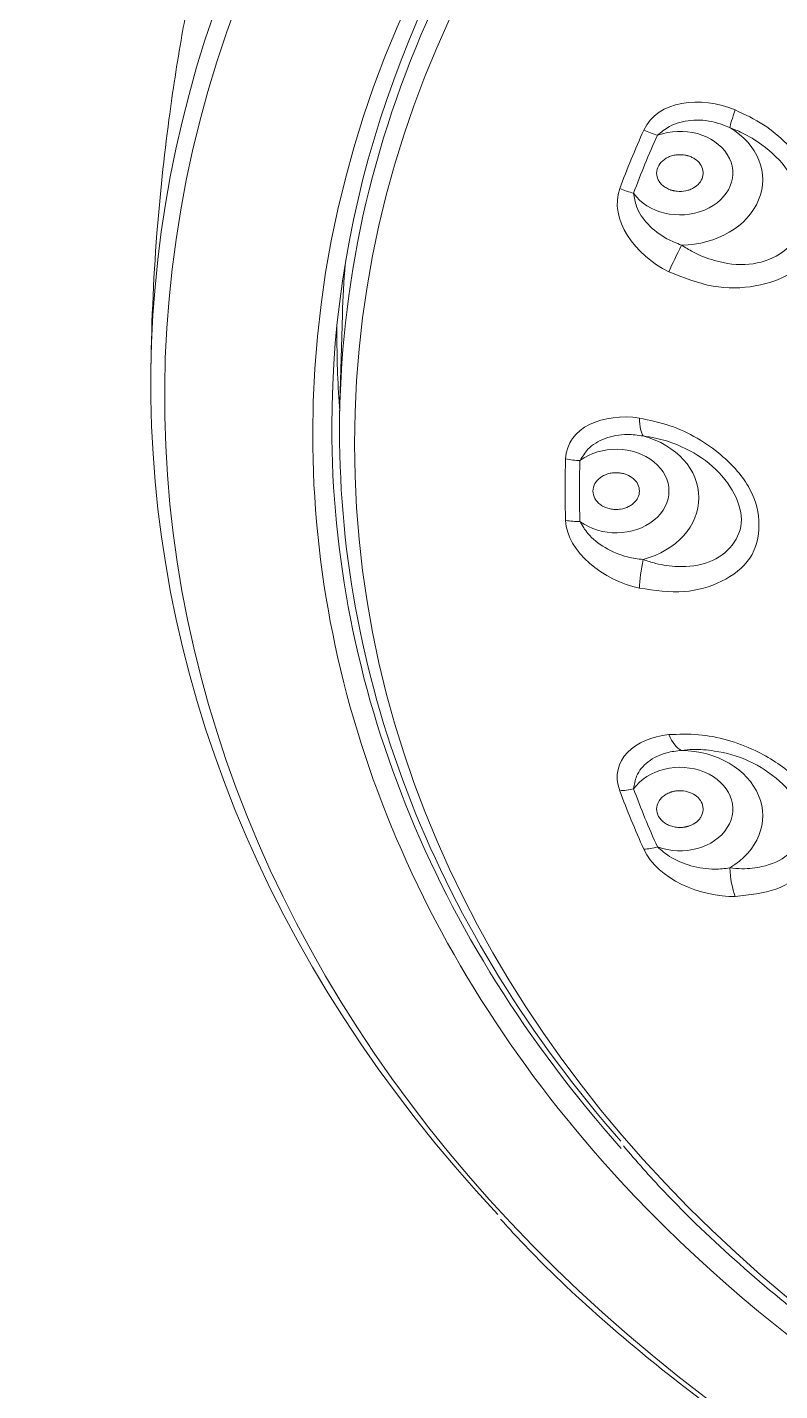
# Model space of a CAD drawing. Extents: x 900 to 2324, y -1513 to 827.
# Drawn here: x 1627.62 to 1643.79, y 518.83 to 548.14 of the extents above; entities that cross this region are included whole.
import ezdxf

# ---------------------------------------------------------------- set-up
doc = ezdxf.new("R2010")
doc.units = 0
doc.header["$LTSCALE"] = 4
doc.header["$MEASUREMENT"] = 0
doc.layers.add('1', color=7, linetype='CONTINUOUS')

msp = doc.modelspace()

# ---------------------------------------------------------------- linework, layer by layer
at = {"layer": '1', "color": 7, "linetype": 'Continuous', "lineweight": 18}
msp.add_line((1634.391, 541.964), (1634.337, 540.072), dxfattribs=at)
at = {"layer": '1', "color": 7, "linetype": 'Continuous', "lineweight": 13}
for centre, major_axis, ratio, start_param, end_param in [((1668.272, 540.198), (37.699, 0), 0.790155, 5.156583, 10.55138), ((1668.272, 539.39), (-34.52, 0), 0.790155, 3.141593, 6.283185), ((1643.102, 546.857), (-0.385, -0.923), 0.069891, 5.30923, 5.987258), ((1668.272, 538.198), (-29.098, 0), 0.790155, 5.940229, 5.997824), ((1641.643, 545.004), (1.136, 0), 0.790155, 3.645275, 8.292777), ((1668.272, 538.168), (28.789, 0), 0.790155, 2.798636, 2.856231), ((1641.643, 544.861), (-1.779, 0), 0.790155, 1.589334, 4.065533), ((1641.688, 543.417), (-0.439, -0.898), 0.027536, 4.683208, 5.361237), ((1641.063, 540.302), (-0.155, -0.988), 0.252062, 5.362069, 6.040098), ((1668.272, 539.39), (-34.52, 0), 0.790155, 0, 0.629497), ((1640.272, 538.024), (-1.779, 0), 0.790155, 1.903493, 4.379692), ((1640.272, 538.168), (1.136, 0), 0.790155, 3.959434, 8.606936), ((1668.272, 538.198), (-29.098, 0), 0.790155, 6.254388, 6.311983), ((1668.272, 538.168), (28.789, 0), 0.790155, 3.112795, 3.17039), ((1641.063, 536.685), (-0.212, -0.977), 0.207528, 4.74651, 5.424539), ((1641.688, 533.57), (0.091, -0.996), 0.432054, 5.368556, 6.046585), ((1641.643, 531.331), (1.136, 0), 0.790155, 4.273594, 8.921095), ((1641.643, 531.187), (-1.779, 0), 0.790155, 2.217652, 4.693852), ((1668.272, 538.198), (-29.098, 0), 0.790155, 0.285362, 0.342957), ((1668.272, 538.168), (28.789, 0), 0.790155, 3.426954, 3.484549), ((1643.102, 530.13), (0.03, -1), 0.3897, 4.764865, 5.442893)]:
    msp.add_ellipse(centre, major_axis=major_axis, ratio=ratio, start_param=start_param, end_param=end_param, dxfattribs=at)
at = {"layer": '1', "color": 7, "linetype": 'Continuous', "lineweight": 18}
for centre, major_axis, ratio, start_param, end_param in [((1668.272, 539.554), (34.11, 0), 0.790155, 0, 3.141593), ((1668.272, 540.481), (-37.999, 0), 0.790155, 5.627397, 6.920378), ((1668.272, 539.468), (-33.944, 0), 0.790155, 5.595275, 6.283185), ((1641.16, 546.43), (-0.911, 0.412), 0.577214, 1.512063, 1.825951), ((1640.648, 545.184), (0.937, -0.348), 0.588121, 4.613484, 4.927372), ((1668.272, 541.362), (-33.89, 0), 0.790155, 6.220452, 6.260703), ((1668.272, 541.484), (-34, 0), 0.790155, 6.274055, 6.283185), ((1668.272, 541.484), (-34, 0), 0.790155, 0, 0.059494), ((1668.272, 539.554), (34.11, 0), 0.790155, 3.141593, 3.755087), ((1668.272, 539.468), (-33.944, 0), 0.790155, 0, 0.605935), ((1639.496, 539.435), (-0.999, 0.036), 0.612653, 1.279239, 1.593127), ((1639.496, 538.126), (0.999, 0.036), 0.612653, 4.37617, 4.690058), ((1640.648, 532.377), (-0.937, -0.348), 0.588121, 1.041925, 1.355813), ((1641.16, 531.131), (0.911, 0.412), 0.577214, 4.143346, 4.457234), ((1668.272, 539.39), (-34.52, 0), 0.790155, 0.629497, 2.51406)]:
    msp.add_ellipse(centre, major_axis=major_axis, ratio=ratio, start_param=start_param, end_param=end_param, dxfattribs=at)
at = {"layer": '1', "color": 7, "linetype": 'Continuous', "lineweight": 13}
msp.add_ellipse((1668.272, 539.177), major_axis=(33.622, 0), ratio=0.790155, dxfattribs=at)
at = {"layer": '1', "color": 7, "linetype": 'Continuous', "lineweight": 18}
for points, knots in [([(1640.85, 568.894), (1640.364, 568.337), (1639.534, 567.331), (1638.51, 565.966), (1637.723, 564.838), (1637.023, 563.77), (1636.302, 562.594), (1635.492, 561.163), (1634.701, 559.622), (1633.972, 558.04), (1633.335, 556.51), (1632.727, 554.879), (1632.096, 552.944), (1631.584, 551.06), (1631.198, 549.345), (1630.906, 547.821), (1630.618, 545.951), (1630.36, 543.506), (1630.282, 541.662), (1630.274, 540.635)], [0, 0, 0, 0, 0.073159, 0.128421, 0.166706, 0.205894, 0.252033, 0.300947, 0.366045, 0.420507, 0.470557, 0.527281, 0.590481, 0.669456, 0.716247, 0.761084, 0.820335, 0.900163, 1, 1, 1, 1]), ([(1642.715, 545.983), (1642.607, 546.025), (1642.337, 546.132), (1641.877, 546.162), (1641.441, 546.05), (1641.243, 545.886), (1641.16, 545.817)], [0, 0, 0, 0, 0.200427, 0.49953, 0.790892, 1, 1, 1, 1]), ([(1641.797, 545.38), (1641.789, 545.382), (1641.772, 545.386), (1641.738, 545.393), (1641.678, 545.4), (1641.591, 545.4), (1641.489, 545.383), (1641.361, 545.339), (1641.228, 545.245), (1641.139, 545.09), (1641.139, 544.946), (1641.185, 544.839), (1641.238, 544.767), (1641.309, 544.706), (1641.379, 544.667), (1641.432, 544.646), (1641.462, 544.636), (1641.482, 544.63), (1641.497, 544.626), (1641.513, 544.623), (1641.541, 544.617), (1641.629, 544.605), (1641.741, 544.612), (1641.857, 544.645), (1641.962, 544.694), (1642.067, 544.781), (1642.141, 544.914), (1642.149, 545.061), (1642.089, 545.203), (1641.987, 545.298), (1641.887, 545.351), (1641.83, 545.371), (1641.801, 545.379), (1641.797, 545.38)], [0, 0, 0, 0, 0.007812, 0.015625, 0.03125, 0.0625, 0.09375, 0.125, 0.1875, 0.25, 0.3125, 0.34375, 0.375, 0.40625, 0.4375, 0.453125, 0.460938, 0.46875, 0.472656, 0.476562, 0.484375, 0.5, 0.5625, 0.59375, 0.625, 0.6875, 0.75, 0.8125, 0.875, 0.9375, 0.96875, 0.996094, 1, 1, 1, 1]), ([(1640.648, 544.571), (1640.662, 544.475), (1640.698, 544.243), (1640.942, 543.886), (1641.299, 543.604), (1641.569, 543.498), (1641.676, 543.456)], [0, 0, 0, 0, 0.208279, 0.500324, 0.801781, 1, 1, 1, 1]), ([(1640.853, 539.353), (1640.74, 539.368), (1640.456, 539.405), (1640.027, 539.323), (1639.67, 539.112), (1639.547, 538.908), (1639.496, 538.823)], [0, 0, 0, 0, 0.200427, 0.49953, 0.790892, 1, 1, 1, 1]), ([(1640.272, 538.563), (1640.264, 538.563), (1640.246, 538.562), (1640.212, 538.56), (1640.151, 538.553), (1640.068, 538.531), (1639.978, 538.49), (1639.874, 538.417), (1639.784, 538.296), (1639.76, 538.126), (1639.816, 537.989), (1639.901, 537.899), (1639.98, 537.843), (1640.072, 537.803), (1640.154, 537.782), (1640.212, 537.775), (1640.245, 537.773), (1640.265, 537.773), (1640.282, 537.773), (1640.298, 537.773), (1640.327, 537.775), (1640.415, 537.784), (1640.519, 537.818), (1640.616, 537.878), (1640.697, 537.95), (1640.764, 538.058), (1640.782, 538.203), (1640.732, 538.345), (1640.619, 538.465), (1640.485, 538.531), (1640.369, 538.557), (1640.307, 538.562), (1640.276, 538.563), (1640.272, 538.563)], [0, 0, 0, 0, 0.007812, 0.015625, 0.03125, 0.0625, 0.09375, 0.125, 0.1875, 0.25, 0.3125, 0.34375, 0.375, 0.40625, 0.4375, 0.453125, 0.460938, 0.46875, 0.472656, 0.476562, 0.484375, 0.5, 0.5625, 0.59375, 0.625, 0.6875, 0.75, 0.8125, 0.875, 0.9375, 0.96875, 0.996094, 1, 1, 1, 1]), ([(1639.496, 537.513), (1639.547, 537.424), (1639.669, 537.212), (1640.027, 536.931), (1640.458, 536.748), (1640.741, 536.71), (1640.853, 536.696)], [0, 0, 0, 0, 0.208279, 0.500324, 0.801781, 1, 1, 1, 1]), ([(1641.676, 532.593), (1641.568, 532.58), (1641.298, 532.548), (1640.941, 532.368), (1640.698, 532.082), (1640.663, 531.858), (1640.648, 531.764)], [0, 0, 0, 0, 0.200427, 0.49953, 0.790892, 1, 1, 1, 1]), ([(1641.488, 531.706), (1641.48, 531.704), (1641.464, 531.7), (1641.431, 531.689), (1641.377, 531.667), (1641.307, 531.627), (1641.236, 531.566), (1641.166, 531.47), (1641.128, 531.333), (1641.172, 531.166), (1641.279, 531.05), (1641.395, 530.984), (1641.492, 530.951), (1641.595, 530.935), (1641.681, 530.935), (1641.739, 530.943), (1641.771, 530.949), (1641.791, 530.953), (1641.806, 530.957), (1641.822, 530.962), (1641.848, 530.97), (1641.929, 531.001), (1642.014, 531.058), (1642.083, 531.139), (1642.132, 531.227), (1642.153, 531.347), (1642.113, 531.489), (1642.01, 531.612), (1641.856, 531.698), (1641.703, 531.728), (1641.582, 531.725), (1641.521, 531.715), (1641.492, 531.707), (1641.488, 531.706)], [0, 0, 0, 0, 0.007812, 0.015625, 0.03125, 0.0625, 0.09375, 0.125, 0.1875, 0.25, 0.3125, 0.34375, 0.375, 0.40625, 0.4375, 0.453125, 0.460938, 0.46875, 0.472656, 0.476562, 0.484375, 0.5, 0.5625, 0.59375, 0.625, 0.6875, 0.75, 0.8125, 0.875, 0.9375, 0.96875, 0.996094, 1, 1, 1, 1]), ([(1641.16, 530.518), (1641.243, 530.447), (1641.441, 530.274), (1641.878, 530.092), (1642.339, 530.021), (1642.608, 530.053), (1642.715, 530.066)], [0, 0, 0, 0, 0.208279, 0.500324, 0.801781, 1, 1, 1, 1]), ([(1640.428, 524.09), (1640.707, 523.758), (1641.486, 522.88), (1642.902, 521.536), (1644.669, 520.071), (1646.575, 518.719), (1648.603, 517.484), (1650.742, 516.373), (1652.981, 515.393), (1655.306, 514.55), (1657.705, 513.847), (1660.163, 513.29), (1662.667, 512.881), (1665.203, 512.622), (1667.756, 512.515), (1670.312, 512.56), (1672.857, 512.758), (1675.376, 513.107), (1677.855, 513.605), (1680.28, 514.249), (1682.637, 515.037), (1684.913, 515.963), (1687.095, 517.022), (1689.17, 518.209), (1691.127, 519.517), (1692.957, 520.936), (1694.635, 522.468), (1695.789, 523.642), (1696.337, 524.325), (1696.426, 524.438)], [0, 0, 0, 0, 0.02283, 0.061557, 0.100301, 0.139057, 0.177824, 0.216598, 0.255377, 0.29416, 0.332945, 0.371732, 0.410519, 0.449308, 0.488097, 0.526887, 0.565678, 0.60447, 0.643263, 0.682058, 0.720853, 0.759649, 0.798445, 0.83724, 0.876031, 0.914818, 0.953596, 0.992363, 1, 1, 1, 1]), ([(1637.788, 522.518), (1638.071, 522.202), (1638.9, 521.32), (1640.411, 519.953), (1642.317, 518.433), (1644.36, 517.027), (1646.523, 515.738), (1648.795, 514.576), (1650.637, 513.774), (1651.713, 513.357), (1651.982, 513.256)], [0, 0, 0, 0, 0.078639, 0.224104, 0.369616, 0.515166, 0.660747, 0.806349, 0.951968, 1, 1, 1, 1])]:
    msp.add_open_spline(points, degree=3, knots=knots, dxfattribs=at)
at = {"layer": '1', "color": 7, "linetype": 'Continuous', "lineweight": 13}
for points in [[(1642.832, 546.361), (1642.098, 546.668), (1641.16, 546.572), (1640.869, 545.929)], [(1640.352, 544.67), (1640.11, 544.018), (1640.684, 543.235), (1641.403, 542.884)], [(1640.772, 539.736), (1640.009, 539.855), (1639.212, 539.542), (1639.187, 538.86)], [(1639.187, 537.536), (1639.212, 536.856), (1640.006, 536.245), (1640.772, 536.08)], [(1641.403, 532.931), (1640.686, 532.865), (1640.108, 532.38), (1640.352, 531.725)], [(1640.869, 530.466), (1641.159, 529.826), (1642.096, 529.432), (1642.832, 529.454)]]:
    msp.add_open_spline(points, degree=3, dxfattribs=at)
for points, knots in [([(1642.832, 546.361), (1643.041, 546.262), (1643.443, 546.071), (1643.952, 545.65), (1644.411, 545.077), (1644.744, 544.325), (1644.625, 543.497), (1644.134, 542.832), (1643.296, 542.535), (1642.336, 542.511), (1641.72, 542.757), (1641.403, 542.884)], [0, 0, 0, 0, 0.087456, 0.169153, 0.25014, 0.377375, 0.499739, 0.622279, 0.749894, 0.871256, 1, 1, 1, 1]), ([(1641.676, 543.456), (1641.757, 543.405), (1641.981, 543.264), (1642.472, 543.076), (1643.374, 542.955), (1644.045, 543.352), (1644.36, 544.118), (1644.18, 544.919), (1643.495, 545.571), (1643.043, 545.85), (1642.802, 545.948), (1642.715, 545.983)], [0, 0, 0, 0, 0.046355, 0.127416, 0.254336, 0.50001, 0.500136, 0.746142, 0.872777, 0.954138, 1, 1, 1, 1]), ([(1640.772, 539.736), (1640.992, 539.69), (1641.419, 539.603), (1642.024, 539.321), (1642.64, 538.883), (1643.21, 538.244), (1643.406, 537.425), (1643.214, 536.675), (1642.578, 536.194), (1641.735, 535.944), (1641.099, 536.033), (1640.772, 536.08)], [0, 0, 0, 0, 0.087456, 0.169153, 0.25014, 0.377375, 0.499739, 0.622279, 0.749894, 0.871256, 1, 1, 1, 1]), ([(1640.853, 536.696), (1640.942, 536.666), (1641.187, 536.584), (1641.683, 536.52), (1642.517, 536.616), (1642.964, 537.153), (1642.964, 537.958), (1642.515, 538.68), (1641.681, 539.142), (1641.185, 539.303), (1640.941, 539.339), (1640.853, 539.353)], [0, 0, 0, 0, 0.046355, 0.127416, 0.254336, 0.50001, 0.500136, 0.746142, 0.872777, 0.954138, 1, 1, 1, 1]), ([(1641.403, 532.931), (1641.614, 532.94), (1642.023, 532.957), (1642.665, 532.832), (1643.378, 532.559), (1644.129, 532.086), (1644.622, 531.354), (1644.746, 530.595), (1644.375, 529.988), (1643.732, 529.551), (1643.138, 529.487), (1642.832, 529.454)], [0, 0, 0, 0, 0.087456, 0.169153, 0.25014, 0.377375, 0.499739, 0.622279, 0.749894, 0.871256, 1, 1, 1, 1]), ([(1642.715, 530.066), (1642.803, 530.058), (1643.044, 530.037), (1643.497, 530.091), (1644.181, 530.377), (1644.36, 530.993), (1644.045, 531.759), (1643.372, 532.34), (1642.469, 532.585), (1641.979, 532.622), (1641.756, 532.601), (1641.676, 532.593)], [0, 0, 0, 0, 0.046355, 0.127416, 0.254336, 0.50001, 0.500136, 0.746142, 0.872777, 0.954138, 1, 1, 1, 1])]:
    msp.add_open_spline(points, degree=3, knots=knots, dxfattribs=at)

doc.saveas('drawing.dxf')
